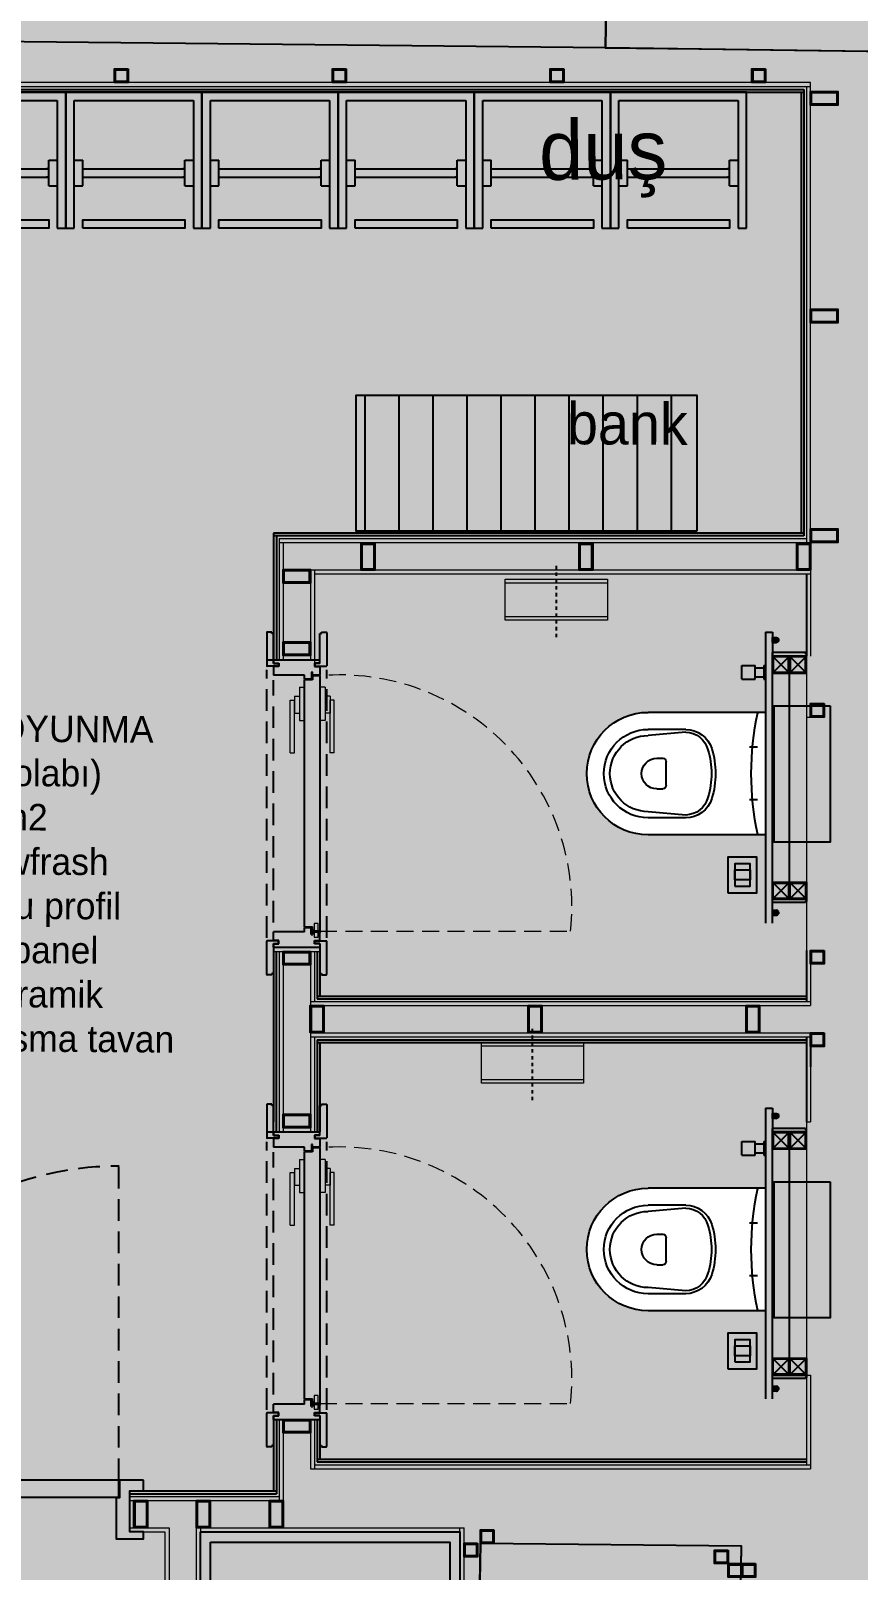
# Model space of a CAD drawing. Header units: millimetres. Extents: x 17474 to 44983, y -1049 to 14585.
# Drawn here: x 18940.1 to 19183.2, y 2211.2 to 2663.6 of the extents above; entities that cross this region are included whole.
import ezdxf

# ---------------------------------------------------------------- set-up
doc = ezdxf.new("R2010")
doc.units = ezdxf.units.MM
doc.set_wipeout_variables(frame=1)
for name, pattern in [('101_Restaurant Ground Floor$0$ABOVE', [0.4, 0.2, -0.2]), ('DASHED', [19.05, 12.7, -6.35]), ('DASHED2', [0.375, 0.25, -0.125]), ('kesik cizgi', [9.525, 6.35, -3.175])]:
    doc.linetypes.add(name, pattern=pattern)
for name, color, linetype, lineweight in [('AHŞAP1', 32, 'Continuous', 40), ('beyaz', 251, 'Continuous', 13), ('INT-AQUAPANEL', 255, 'Continuous', 13), ('INT-ARMATUR', 57, 'Continuous', 13), ('INT-DASH', 251, 'DASHED2', 13), ('INT-DR-HNDL', 252, 'Continuous', 9)]:
    doc.layers.add(name, color=color, linetype=linetype, lineweight=lineweight)
for name, color, linetype in [('DOOR-YOO', 43, 'Continuous'), ('DUVARIC', 254, 'Continuous'), ('INT-AHŞAP', 34, 'Continuous'), ('INT-ELE-5', 65, 'Continuous'), ('INT-FF&E-FRN', 65, 'Continuous'), ('INT-HATCH-3', 252, 'Continuous'), ('INT-KAPI', 249, 'Continuous'), ('INT-MDF', 230, 'Continuous'), ('INT-PROFİL', 160, 'Continuous'), ('KOLON', 2, 'Continuous'), ('mozaik', 32, 'Continuous'), ('NOKTA', 7, 'Continuous'), ('TEFRIS-HAREKETLI', 118, 'Continuous'), ('TEFRIS-HAREKETLI_OGE', 54, 'Continuous'), ('TEFRIS-SABIT_OGE', 7, 'Continuous'), ('TXT-YOO', 7, 'Continuous'), ('WALL CERAMIC-YOO', 30, 'Continuous')]:
    doc.layers.add(name, color=color, linetype=linetype)
doc.styles.add('MEKAN', font='stylu.ttf', dxfattribs={"height": 13})

# ---------------------------------------------------------------- blocks, each defined once
blk = doc.blocks.new('y787-plan')
at = {"layer": 'mozaik'}
h = blk.add_hatch(color=8, dxfattribs=at)
h.set_gradient(color1=(125, 125, 125), color2=(214, 214, 214), rotation=90, centered=1, tint=0.86, name='CYLINDER')
h.paths.add_polyline_path([(-1807.59, -4692.77), (-1817.59, -4692.77), (-1817.59, -4722.77), (-1807.59, -4722.77)])
h.paths.add_polyline_path([(-1806.59, -4692.77), (-1807.59, -4692.77), (-1807.59, -4722.77), (-1806.59, -4722.77)])
h.paths.add_polyline_path([(-1817.59, -4692.77), (-1818.59, -4692.77), (-1818.59, -4722.77), (-1817.59, -4722.77)])
at = {"layer": 'INT-ARMATUR'}
for p, q in [((-1817.59, -4692.77), (-1817.59, -4722.77)), ((-1807.59, -4722.77), (-1807.59, -4692.77))]:
    blk.add_line(p, q, dxfattribs=at)
blk.add_lwpolyline([(-1806.59, -4722.77), (-1806.59, -4692.77), (-1818.59, -4692.77), (-1818.59, -4722.77)], close=True, dxfattribs=at)
at = {"layer": 'INT-HATCH-3', "linetype": '101_Restaurant Ground Floor$0$ABOVE', "ltscale": 5}
blk.add_line((-1801.59, -4707.77), (-1823.59, -4707.77), dxfattribs=at)
blk = doc.blocks.new('WEQEQWEQWE')
at = {"layer": 'TEFRIS-HAREKETLI_OGE'}
for p, q in [((40, 40), (0, 40)), ((0, 40), (0, 0)), ((2.5, 37.5), (40, 37.5)), ((2.5, 2.5, 0), (2.5, 37.5)), ((20, 35), (20, 37.5)), ((27.5, 35), (27.5, 37.5)), ((40, 37.5), (40, 40)), ((27.5, 35), (20, 35)), ((22.5, 35), (22.5, 34.37)), ((22.5, 25.62), (22.5, 35)), ((22.5, 29.68, 0), (22.5, 35, 0)), ((25, 35), (25, 34.37)), ((25, 26.04), (25, 35)), ((25, 29.68, 0), (25, 35, 0)), ((22.5, 22.79, 0), (22.5, 27.68, 0)), ((25, 22.65, 0), (25, 27.68, 0)), ((22.5, 5, 0), (22.5, 23.41, 0)), ((25, 5, 0), (25, 22.81, 0)), ((27.5, 5, 0), (20, 5, 0)), ((20, 2.5, 0), (20, 5, 0)), ((27.5, 2.5, 0), (27.5, 5, 0)), ((0, 0, 0), (40, 0, 0)), ((40, 2.5, 0), (2.5, 2.5, 0)), ((40, 0, 0), (40, 2.5, 0))]:
    blk.add_line(p, q, dxfattribs=at)
blk.add_lwpolyline([(40, 5), (37.5, 5), (37.5, 35), (40, 35)], close=True, dxfattribs=at)
blk = doc.blocks.new('dfdf')
at = {"layer": 'INT-ELE-5'}
blk.add_lwpolyline([(12461.72, 7208.66), (12421.72, 7208.66), (12421.72, 7192.16), (12461.72, 7192.16)], close=True, dxfattribs=at)
blk.add_wipeout([(12459.83, 7189.66), (12459.83, 7155.16), (12459.21, 7150.48), (12457.35, 7146.05), (12454.56, 7142.43), (12450.91, 7139.62), (12446.42, 7137.75), (12441.83, 7137.16), (12437.16, 7137.77), (12432.7, 7139.65), (12430.07, 7141.53), (12429.1, 7142.43), (12426.39, 7145.9), (12424.45, 7150.45), (12423.83, 7155.16), (12423.83, 7189.66)]).translate(0, 0, 0.04).dxf.layer = 'INT-ELE-5'
for p, q in [((12423.83, 7189.66), (12423.83, 7155.16)), ((12459.83, 7189.66), (12459.83, 7155.16)), ((12434.08, 7187.28), (12434.08, 7184.92)), ((12449.58, 7187.28), (12449.58, 7184.92)), ((12428.83, 7166.21), (12428.83, 7155.16)), ((12429.65, 7166.24), (12430.63, 7155.16)), ((12454, 7166.24), (12453.03, 7155.16)), ((12454.83, 7166.21), (12454.83, 7155.16)), ((12437.33, 7157.73), (12437.33, 7159.46)), ((12438.33, 7160.46), (12445.33, 7160.46)), ((12446.33, 7157.73), (12446.33, 7159.46))]:
    blk.add_line(p, q, dxfattribs=at)
for centre, radius, start, end in [((12424.63, 7187), 0.8, 150, 180), ((12441.83, 7269.47), 84, 257.7012, 282.2988), ((12459.03, 7187), 0.8, 0, 30), ((12436.83, 7166.21), 8, 107.1046, 180), ((12436.45, 7166.1), 6.8, 103.8067, 178.841), ((12441.83, 7149.96), 25, 90, 107.1046), ((12441.83, 7149.96), 23.8, 90, 107.1046), ((12441.83, 7149.96), 25, 72.8954, 90), ((12441.83, 7149.96), 23.8, 72.8954, 90), ((12447.21, 7166.1), 6.8, 1.159, 76.1933), ((12446.83, 7166.21), 8, 0, 72.8954), ((12438.33, 7159.46), 1, 90, 180), ((12441.83, 7157.73), 4.5, 180, 270), ((12441.83, 7157.73), 4.5, 270, 0), ((12445.33, 7159.46), 1, 0, 90), ((12441.83, 7155.16), 18, 180, 270), ((12441.83, 7155.16), 13, 180, 270), ((12441.83, 7155.16), 11.2, 180, 270), ((12441.83, 7155.16), 18, 270, 0), ((12441.83, 7155.16), 13, 270, 0), ((12441.83, 7155.16), 11.2, 270, 0)]:
    blk.add_arc(centre, radius, start, end, dxfattribs=at)
blk = doc.blocks.new('floresan')
for p, q in [((-3.48, 0.54), (-3.57, 0.58)), ((-0.1, 1.4), (-2.44, 1.49)), ((-2.3, -1.7), (-2.3, 1.7)), ((-0.7, -1.42), (-0.7, 1.42)), ((-0.55, -1.42), (-0.55, 1.42)), ((-0.4, -1.41), (-0.4, 1.41)), ((-0.25, -1.41), (-0.25, 1.41)), ((-0.1, 0), (-4.27, 0)), ((-3.48, -0.54), (-3.57, -0.58)), ((-0.1, -1.4), (-2.44, -1.49))]:
    blk.add_line(p, q)
blk.add_lwpolyline([(0, -1.5), (0, 1.5), (-0.1, 1.5), (-0.1, -1.5)], close=True)
for radius in [1.1, 1.08]:
    blk.add_circle((-2.3, 0), radius)
for centre, radius, start, end in [((-3.53, 0.67), 0.1, 151.27964, 245.37568), ((-2.3, 0), 1.5, 95.31304, 151.27964), ((-3.44, 0.63), 0.1, 245.37568, 330.96396), ((-2.3, 0), 1.2, 209.03604, 150.96396), ((-3.53, -0.67), 0.1, 114.62432, 208.72036), ((-2.3, 0), 1.5, 208.72036, 264.68696), ((-3.44, -0.63), 0.1, 29.03604, 114.62432)]:
    blk.add_arc(centre, radius, start, end)
blk = doc.blocks.new('50x50')
at = {"ltscale": 5}
blk.add_lwpolyline([(1949.62, 1663.94), (1954.62, 1663.94), (1954.62, 1658.94), (1949.62, 1658.94)], close=True, dxfattribs=at)
for points in [[(1949.62, 1663.94), (1954.62, 1658.94)], [(1949.62, 1658.94), (1954.62, 1663.94)]]:
    blk.add_lwpolyline(points, dxfattribs=at)
blk.add_lwpolyline([(1950.37, 1663.69), (1953.87, 1663.69, -0.414214), (1954.37, 1663.19), (1954.37, 1659.69, -0.414214), (1953.87, 1659.19), (1950.37, 1659.19, -0.414214), (1949.87, 1659.69), (1949.87, 1663.19, -0.414214)], format="xyb", close=True, dxfattribs=at)
blk = doc.blocks.new('fddfdf')
at = {"linetype": 'ByBlock'}
for p, q in [((0, 2), (0, -2)), ((0.5, 2), (0, 2)), ((0.5, 2), (0.5, -2)), ((3, 1.3), (0.5, 1.3)), ((7, 2), (3, 2)), ((3, -2), (3, 2)), ((7, -2), (7, 2)), ((0.5, -2), (0, -2)), ((3, -1.3), (0.5, -1.3)), ((7, -2), (3, -2))]:
    blk.add_line(p, q, dxfattribs=at)
blk = doc.blocks.new('klozet')
at = {"layer": 'INT-AQUAPANEL'}
for p, q in [((22689.59, -20208.72, -0.43), (22689.59, -20208.72, -0.43)), ((22760.03, -20209.19, -0.43), (22760.03, -20209.19, -0.43))]:
    blk.add_line(p, q, dxfattribs=at)
at = {"layer": 'INT-FF&E-FRN', "elevation": -0.14}
for points in [[(22754.1, -20222.25), (22754.1, -20213.75), (22743.6, -20213.75), (22743.6, -20222.25)], [(22752.1, -20220.25), (22752.1, -20215.75), (22745.6, -20215.75), (22745.6, -20220.25)], [(22747.32, -20215.75), (22750.27, -20215.75), (22750.27, -20220.25), (22747.32, -20220.25)]]:
    blk.add_lwpolyline(points, close=True, dxfattribs=at)
at = {"layer": 'INT-MDF', "ltscale": 0.8}
for p, q in [((22677.49, -20211.19, -0.43), (22677.49, -20209.19, -0.42)), ((22677.49, -20209.19, -0.42), (22683.49, -20209.19, -0.24))]:
    blk.add_line(p, q, dxfattribs=at)
at = {"layer": 'INT-MDF', "ltscale": 0.8, "elevation": -0.24}
for points in [[(22683.49, -20199.47), (22683.49, -20209.19), (22684.49, -20209.19), (22684.49, -20199.17), (22683.79, -20199.17), (22683.79, -20199.47), (22683.49, -20199.47)], [(22756.95, -20199.47), (22756.95, -20209.19), (22755.95, -20209.19), (22755.95, -20199.17), (22756.65, -20199.17), (22756.65, -20199.47), (22756.95, -20199.47)]]:
    blk.add_lwpolyline(points, dxfattribs=at)
at = {"layer": 'INT-FF&E-FRN', "extrusion": (0, 0, -1), "zscale": -1}
blk.add_blockref('dfdf', (-35160.87, -27400.85, 0.46), dxfattribs=at)
at = {"layer": 'INT-FF&E-FRN', "xscale": -1, "rotation": 90}
blk.add_blockref('fddfdf', (22689.3, -20211.19, -0.43), dxfattribs=at)
at = {"layer": 'INT-MDF', "yscale": 0.5, "zscale": 0.5}
for p, xscale, rotation in [((22679.78, -20209.19, -0.24), -0.5, 89.99997387941478), ((22759.91, -20209.19, -0.24), 0.5, 270.000026120585)]:
    blk.add_blockref('floresan', p, dxfattribs=dict(at, xscale=xscale, rotation=rotation))
at = {"layer": 'INT-PROFİL', "xscale": -1, "rotation": 90}
for p in [(24348.43, -18249.55, -0.24), (24348.43, -18254.57, -0.61)]:
    blk.add_blockref('50x50', p, dxfattribs=at)
at = {"layer": 'INT-PROFİL', "rotation": 270}
for p in [(21092.01, -18249.55, -0.24), (21092.01, -18254.57, -0.61)]:
    blk.add_blockref('50x50', p, dxfattribs=at)
at = {"layer": 'INT-MDF', "ltscale": 0.8}
for p, q in [((22677.49, -20211.19, -0.43), (22762.95, -20211.19, -0.43)), ((22762.95, -20209.19, -0.42), (22683.49, -20209.19, -0.42))]:
    blk.add_line(p, q, dxfattribs=at)
at = {"layer": 'INT-PROFİL'}
blk.add_line((22750.95, -20204.17, -0.05), (22689.49, -20204.17, -0.05), dxfattribs=at)
blk = doc.blocks.new('xx')
at = {"layer": 'INT-DR-HNDL'}
for p, q in [((2119.85, 3463.03), (2128.13, 3463.03)), ((2119.85, 3463.03), (2119.85, 3460.53)), ((2147.61, 3465.03), (2121.81, 3465.03)), ((2121.81, 3465.03), (2121.81, 3463.03)), ((2147.61, 3463.03), (2121.81, 3463.03)), ((2128.13, 3463.03), (2128.13, 3460.53)), ((2147.61, 3465.03), (2147.61, 3463.03)), ((2115.45, 3460.53), (2131.73, 3460.53)), ((2115.45, 3460.53), (2115.45, 3458.03)), ((2115.45, 3458.03), (2131.73, 3458.03)), ((2115.45, 3458.03), (2131.73, 3458.03)), ((2131.73, 3460.53), (2131.73, 3458.03))]:
    blk.add_line(p, q, dxfattribs=at)
blk = doc.blocks.new('wckpıy1')
at = {"layer": 'AHŞAP1'}
for p, q in [((-11.8, -10.79, 0.08), (-13.8, -10.79, 0.08)), ((-11.8, -10.79, 0.08), (-13.8, -10.79, 0.08)), ((-12.5, -10.49, 0.08), (-11.8, -10.49, 0.08)), ((-12.5, -10.49, 0.08), (-11.8, -10.49, 0.08)), ((-11.8, -10.49, 0.08), (-11.8, -10.79, 0.08))]:
    blk.add_line(p, q, dxfattribs=at)
at = {"layer": 'beyaz'}
for p, q in [((-88.7, -10.71, 0.08), (-88.76, -10.71, 0.08)), ((-88.76, -10.79, 0.08), (-88.76, -10.71, 0.08)), ((-86.9, -10.79, 0.08), (-88.76, -10.79, 0.08)), ((-88.7, -10.71, 0.08), (-88.57, -10.56, 0.08)), ((-88.57, -10.56, 0.08), (-88.57, -10.71, 0.08)), ((-88.5, -10.71, 0.08), (-88.57, -10.71, 0.08)), ((-88.5, -10.71, 0.08), (-88.37, -10.56, 0.08)), ((-88.37, -10.56, 0.08), (-88.37, -10.71, 0.08)), ((-87.82, -10.71, 0.08), (-88.37, -10.71, 0.08)), ((-86.94, -10.72, 0.08), (-87.7, -10.72, 0.08)), ((-13.7, -10.79, 0.08), (-11.84, -10.79, 0.08)), ((-13.66, -10.72, 0.08), (-12.89, -10.72, 0.08)), ((-12.78, -10.71, 0.08), (-12.23, -10.71, 0.08)), ((-12.1, -10.71, 0.08), (-12.23, -10.56, 0.08)), ((-12.23, -10.56, 0.08), (-12.23, -10.71, 0.08)), ((-12.1, -10.71, 0.08), (-12.03, -10.71, 0.08)), ((-11.9, -10.71, 0.08), (-12.03, -10.56, 0.08)), ((-12.03, -10.56, 0.08), (-12.03, -10.71, 0.08)), ((-11.9, -10.71, 0.08), (-11.84, -10.71, 0.08)), ((-11.84, -10.79, 0.08), (-11.84, -10.71, 0.08))]:
    blk.add_line(p, q, dxfattribs=at)
for centre, radius, start, end in [((-87.32, -10.93, 0.08), 0.542, 15.0339, 155.5028), ((-87.32, -10.88, 0.08), 0.416, 23.6898, 156.3102), ((-13.28, -10.93, 0.08), 0.542, 24.4972, 164.9661), ((-13.28, -10.88, 0.08), 0.416, 23.6898, 156.3102)]:
    blk.add_arc(centre, radius, start, end, dxfattribs=at)
at = {"layer": 'INT-AHŞAP'}
for p, q in [((-100.6, -7.79, 0.03), (-100.6, -6.39, 0.03)), ((-100.2, -7.79, 0.03), (-100.6, -7.79, 0.03)), ((-100.5, -6.29, 0.03), (-90.7, -6.29, 0.03)), ((-100.2, -8.29, 0.03), (-100.2, -7.79, 0.03)), ((-91.4, -8.29, 0.03), (-100.2, -8.29, 0.03)), ((-94.42, -8.29, -0.02), (-94.42, -8.29, -0.02)), ((-92.5, -23.75, 0.09), (-92.5, -8.29, 0.03)), ((-91.5, -8.29, 0.03), (-91.5, -9.89, 0.03)), ((-91.4, -8.29, 0.03), (-91.4, -9.69, 0.03)), ((-90.6, -9.69, 0.03), (-90.6, -6.39, 0.03)), ((-90.5, -9.89, 0.03), (-90.5, -8.29, 0.03)), ((-90.5, -8.29, 0.03), (-88, -8.29, 0.03)), ((-88, -8.29, 0.03), (-88, -8.29, 0.03)), ((-88, -8.29, 0.08), (-88, -10.49, 0.09)), ((-87.8, -8.29, 0.03), (-12.7, -8.29, 0.03)), ((-87.8, -8.29, 0.08), (-87.8, -10.29, 0.08)), ((-87.8, -8.29, 0.08), (-87.8, -10.49, 0.08)), ((-12.7, -8.29, 0.03), (-12.7, -10.49, 0.03)), ((-10, -8.29, 0.03), (-12.5, -8.29, 0.03)), ((-12.5, -8.29, 0.03), (-12.2, -8.29, 0.03)), ((-12.5, -10.49, 0.03), (-12.5, -8.29, 0.03)), ((-10, -9.89, 0.03), (-10, -8.29, 0.03)), ((-9.9, -9.69, 0.03), (-9.9, -6.39, 0.03)), ((0, -6.29, 0.03), (-9.8, -6.29, 0.03)), ((-9.1, -8.29, 0.03), (-0.3, -8.29, 0.03)), ((-9.1, -8.29, 0.03), (-9.1, -9.69, 0.03)), ((-9, -8.29, 0.03), (-9, -9.89, 0.03)), ((-8, -21.89, 0.12), (-8, -8.29, 0.03)), ((-0.3, -8.29, 0.03), (-0.3, -7.79, 0.03)), ((-0.3, -7.79, 0.03), (0.1, -7.79, 0.03)), ((0.1, -7.79, 0.03), (0.1, -6.39, 0.03)), ((-91.5, -9.89, 0.03), (-90.5, -9.89, 0.03)), ((-91.3, -9.79, 0.03), (-90.7, -9.79, 0.03)), ((-88, -10.49, 0.08), (-88.8, -10.49, 0.08)), ((-88.8, -10.49, 0.08), (-88.8, -10.79, 0.08)), ((-88.8, -10.79, 0.08), (-86.8, -10.79, 0.08)), ((-88.1, -10.79, 0.08), (-86.9, -10.79, 0.08)), ((-87.6, -12.79, 0.15), (-88, -12.79, 0.09)), ((-88, -12.79, 0.09), (-88, -21.89, 0.17)), ((-87.9, -10.79, 0.08), (-86.8, -10.79, 0.08)), ((-87.8, -10.49, 0.08), (-86.6, -10.49, 0.08)), ((-86.8, -12.79, 0.14), (-87.6, -12.79, 0.15)), ((-86.8, -10.79, 0.08), (-86.8, -12.79, 0.08)), ((-86.6, -10.49, 0.08), (-86.6, -12.79, 0.08)), ((-14, -12.79, 0.03), (-86.6, -12.79, 0.14)), ((-14, -12.79, 0.03), (-14, -10.49, 0.08)), ((-12.7, -10.49, 0.08), (-14, -10.49, 0.08)), ((-14, -12.79, 0.03), (-14, -10.79, 0.03)), ((-14, -12.79, 0.03), (-14, -10.79, 0.03)), ((-13.8, -12.79, 0.03), (-13.8, -10.79, 0.03)), ((-12.7, -10.79, 0.08), (-13.8, -10.79, 0.08)), ((-12.5, -12.79, 0.07), (-13.8, -12.79, 0.03)), ((-13.3, -10.49, 0.08), (-12.7, -10.49, 0.08)), ((-12.5, -12.79, 0.09), (-12.5, -21.89, 0.17)), ((-12.5, -12.79, 0.07), (-12.5, -12.79, 0.03)), ((-9, -9.89, 0.03), (-10, -9.89, 0.03)), ((-9.2, -9.79, 0.03), (-9.8, -9.79, 0.03)), ((-100.2, -22.39, 0.07), (-100.6, -22.39, 0.07)), ((-100.6, -22.39, 0.07), (-100.6, -23.79, 0.07)), ((-91.4, -21.89, 0.12), (-100.2, -21.89, 0.1)), ((-100.2, -21.89, 0.07), (-100.2, -22.39, 0.07)), ((-92.5, -21.89, 0.12), (-91.5, -21.89, 0.12)), ((-91.5, -20.39, 0.12), (-90.5, -20.39, 0.12)), ((-91.5, -21.89, 0.12), (-91.5, -20.39, 0.12)), ((-91.5, -20.39, 0.12), (-90.5, -20.39, 0.12)), ((-91.4, -21.89, 0.12), (-91.4, -20.59, 0.12)), ((-91.3, -20.49, 0.12), (-90.7, -20.49, 0.12)), ((-90.6, -20.49, 0.07), (-90.6, -23.79, 0.07)), ((-90.5, -20.39, 0.12), (-90.5, -21.89, 0.12)), ((-90.5, -21.89, 0.12), (-88, -21.89, 0.17)), ((-10, -21.89, 0.12), (-12.5, -21.89, 0.17)), ((-9, -20.39, 0.12), (-10, -20.39, 0.12)), ((-9, -20.39, 0.12), (-10, -20.39, 0.12)), ((-10, -20.39, 0.12), (-10, -21.89, 0.12)), ((-9.9, -20.59, 0.12), (-9.9, -23.79, 0.12)), ((-9.2, -20.49, 0.12), (-9.8, -20.49, 0.12)), ((-9.1, -21.89, 0.12), (-9.1, -20.59, 0.12)), ((-9.1, -21.89, 0.12), (-0.3, -21.89, 0.1)), ((-9, -21.89, 0.12), (-9, -20.39, 0.12)), ((-8, -21.89, 0.12), (-9, -21.89, 0.12)), ((-0.3, -21.89, 0.07), (-0.3, -22.39, 0.07)), ((-0.3, -22.39, 0.07), (0.1, -22.39, 0.07)), ((0.1, -22.39, 0.07), (0.1, -23.79, 0.07)), ((-100.5, -23.89, 0.07), (-90.7, -23.89, 0.12)), ((0, -23.89, 0.07), (-9.8, -23.89, 0.12))]:
    blk.add_line(p, q, dxfattribs=at)
at = {"layer": 'INT-AHŞAP', "color": 8, "linetype": 'kesik cizgi'}
for points, elevation in [([(-10.8, -6.29), (-89.53, -6.3)], 0.03), ([(-15.3, -21.89), (-86.53, -21.89)], 0.15), ([(-10.8, -23.89), (-89.53, -23.89)], 0.1)]:
    blk.add_lwpolyline(points, dxfattribs=dict(at, elevation=elevation))
at = {"layer": 'INT-AHŞAP'}
for centre, radius, start, end in [((-100.5, -6.39, 0.03), 0.1, 90, 180), ((-90.7, -6.39, 0.03), 0.1, 0, 90), ((-9.8, -6.39, 0.03), 0.1, 90, 180), ((0, -6.39, 0.03), 0.1, 0, 90), ((-91.3, -9.69, 0.03), 0.1, 180, 270), ((-90.7, -9.69, 0.03), 0.1, 270, 0), ((0.1, -8.79, 0.08), 88, 181.3023, 181.3024), ((0.2, -8.49, 0.08), 88, 181.3023, 181.3024), ((0.3, -8.79, 0.08), 88, 181.3023, 181.3024), ((-100.8, -8.49, 0.08), 88, 358.6976, 358.6977), ((-9.8, -9.69, 0.03), 0.1, 180, 270), ((-9.2, -9.69, 0.03), 0.1, 270, 0), ((-91.3, -20.59, 0.12), 0.1, 90, 180), ((-90.7, -20.59, 0.12), 0.1, 0, 90), ((-9.8, -20.59, 0.12), 0.1, 90, 180), ((-9.2, -20.59, 0.12), 0.1, 0, 90), ((-100.5, -23.79, 0.07), 0.1, 180, 270), ((-90.71, -23.78, 0.12), 0.111, 275.4153, 357.7596), ((-90.7, -23.79, 0.07), 0.1, 270, 0), ((-9.79, -23.78, 0.12), 0.111, 182.2404, 264.5847), ((0, -23.79, 0.07), 0.1, 270, 0)]:
    blk.add_arc(centre, radius, start, end, dxfattribs=at)
at = {"layer": 'INT-DASH', "linetype": 'DASHED2', "ltscale": 20}
blk.add_line((-12.7, -8.29, 0.03), (-12.7, 65.34, 0), dxfattribs=at)
at = {"layer": 'INT-DASH', "linetype": 'DASHED2', "ltscale": 40, "elevation": 0}
blk.add_lwpolyline([(-10.96, -9.94), (-10.96, -8.85), (-14.96, -8.85), (-14.96, -9.94)], close=True, dxfattribs=at)
at = {"layer": 'INT-DASH', "linetype": 'DASHED2', "ltscale": 20}
blk.add_arc((-19.83, -2.5, -0.08), 68.21, 83.9981, 184.8703, dxfattribs=at)
at = {"layer": 'INT-DR-HNDL', "xscale": 0.6, "yscale": 0.6, "zscale": 0.6}
blk.add_blockref('xx', (-1353.66, -2083.11, 0.03), dxfattribs=at)
at = {"layer": 'INT-DR-HNDL', "xscale": -0.6, "yscale": 0.6, "zscale": 0.6, "rotation": 180}
blk.add_blockref('xx', (-1353.66, 2062.02, 0.14), dxfattribs=at)
blk = doc.blocks.new('profil')
at = {"layer": 'INT-PROFİL'}
for points in [[(3524.77, 6983.36), (3528.77, 6983.36), (3528.77, 6979.36), (3524.77, 6979.36)], [(3525.07, 6983.06), (3528.47, 6983.06), (3528.47, 6979.66), (3525.07, 6979.66)]]:
    blk.add_lwpolyline(points, close=True, dxfattribs=at)
blk = doc.blocks.new('wc kapı')
at = {"layer": 'DOOR-YOO', "linetype": 'DASHED', "ltscale": 0.5, "extrusion": (-4.70698e-22, -8.54121e-07, 1), "elevation": 0.22}
blk.add_lwpolyline([(6468.74, 6716.35), (6468.74, 6808.7)], dxfattribs=at)
at = {"layer": 'DOOR-YOO', "extrusion": (-4.70698e-22, -8.54121e-07, 1), "elevation": 0.22}
for points in [[(6542.79, 6720.85), (6552.54, 6720.85, -0.414214), (6553.04, 6720.35), (6553.04, 6717.35), (6554.54, 6717.35), (6554.54, 6720.35, 0.414214), (6552.54, 6722.35), (6542.79, 6722.35, 1)], [(6542.79, 6705.85), (6552.54, 6705.85, 0.185242), (6553.04, 6707.35), (6553.04, 6710.35), (6554.54, 6710.35), (6554.54, 6707.35, -0.261972), (6552.54, 6703.35), (6542.79, 6703.35, -0.6)]]:
    blk.add_lwpolyline(points, format="xyb", close=True, dxfattribs=at)
for points in [[(6461.54, 6716.35), (6468.54, 6716.35), (6468.54, 6711.15), (6469.54, 6711.15), (6469.54, 6699.1), (6461.54, 6699.1), (6461.54, 6701.15), (6465.54, 6701.15), (6465.54, 6713.15), (6461.54, 6713.15)], [(6468.74, 6716.35), (6561.34, 6716.35), (6561.34, 6711.35), (6468.74, 6711.35)], [(6551.79, 6716.35), (6555.79, 6716.35), (6555.79, 6717.35), (6551.79, 6717.35)], [(6568.54, 6716.35), (6561.54, 6716.35), (6561.54, 6711.15), (6560.54, 6711.15), (6560.54, 6699.1), (6568.54, 6699.1), (6568.54, 6701.15), (6564.54, 6701.15), (6564.54, 6713.15), (6568.54, 6713.15)], [(6551.79, 6711.35), (6555.79, 6711.35), (6555.79, 6710.35), (6551.79, 6710.35)]]:
    blk.add_lwpolyline(points, close=True, dxfattribs=at)
at = {"layer": 'DOOR-YOO', "linetype": 'DASHED', "ltscale": 0.5, "extrusion": (-4.70698e-22, -8.54121e-07, 1)}
blk.add_arc((6468.95, 6716.31, 0.22), 92.39, 0.0255, 90.1482, dxfattribs=at)
blk = doc.blocks.new('40 80 kutu profil')
at = {"layer": 'INT-PROFİL'}
for points in [[(34973.69, 7687.07), (34973.69, 7679.07), (34969.69, 7679.07), (34969.69, 7687.07)], [(34973.39, 7686.77), (34973.39, 7679.37), (34969.99, 7679.37), (34969.99, 7686.77)]]:
    blk.add_lwpolyline(points, close=True, dxfattribs=at)

msp = doc.modelspace()

# ---------------------------------------------------------------- hatches: boundary and pattern name
at = {"layer": 'DUVARIC'}
h = msp.add_hatch(color=256, dxfattribs=at)
h.dxf.hatch_style = 1
h.set_gradient(color1=(138, 178, 188), tint=1)
h.paths.add_polyline_path([(17698.05, 2707.94), (19791.73, 2707.94), (19791.73, 2197.43), (17698.05, 2197.43)])
h = msp.add_hatch(dxfattribs=at)
h.set_pattern_fill('JIS_STN_2.5', color=256, scale=2, angle=-0.33)
h.set_pattern_definition([(44.669988, (-17068.903, -6479.164), (-3.5151114, 3.5558391), []), (44.669988, (-17065.373, -6479.1844), (-3.5151114, 3.5558391), [2.4, -1])])
h.paths.add_polyline_path([(19108.99, 2658.6), (18596.39, 2663.9), (18572.99, 2665.6), (18573.16, 2684.14), (19109.2, 2678.6)])
h = msp.add_hatch(dxfattribs=at)
h.set_pattern_fill('JIS_STN_2.5', color=256, scale=2, angle=-0.5356)
h.set_pattern_definition([(44.464434, (-16561.508, -6356.834), (-3.5023319, 3.568427), []), (44.464434, (-16557.9784, -6356.867), (-3.5023319, 3.568427), [2.4, -1])])
h.paths.add_polyline_path([(19755.19, 2649.6), (19136.36, 2658.22), (19108.99, 2658.51), (19109.2, 2678.59), (19756.06, 2663.98)])
at = {"layer": 'KOLON'}
h = msp.add_hatch(color=250, dxfattribs=at)
h.dxf.hatch_style = 1
h.set_gradient(color1=(51, 51, 51), color2=(91, 91, 91), tint=1)
h.paths.add_polyline_path([(19071.39, 2169.1), (19148.09, 2168.3), (19148.89, 2218.3), (19072.19, 2219.1)])
at = {"layer": 'TEFRIS-SABIT_OGE'}
h = msp.add_hatch(color=25, dxfattribs=at)
h.dxf.hatch_style = 1
h.set_gradient(color1=(141, 104, 78), color2=(87, 71, 56), tint=1)
h.paths.add_polyline_path([(19135.75, 2516.54), (19035.75, 2516.54), (19035.75, 2556.54), (19135.75, 2556.54)])
h = msp.add_hatch(dxfattribs=at)
h.set_pattern_fill('_USER', color=256, scale=10, angle=-90, pattern_type=0)
h.set_pattern_definition([(270, (39398.309, 25491.834), (10, -4e-15), [])])
h.paths.add_polyline_path([(19135.75, 2516.54), (19035.75, 2516.54), (19035.75, 2556.54), (19135.75, 2556.54)])

# ---------------------------------------------------------------- linework, layer by layer
for p, q in [((19167.99, 2504.02), (19167.99, 2479.87)), ((19167.99, 2393.38, 0.41), (19167.99, 2378.32, 0.41)), ((19167.99, 2367.92, 0.41), (19167.99, 2342.98, 0.41)), ((19167.99, 2367.92, 0.41), (19167.99, 2359.14, 0.41)), ((19169.19, 2369.12, 0.41), (19169.19, 2359.14, 0.41))]:
    msp.add_line(p, q)
at = {"layer": 'DUVARIC', "color": 14, "true_color": 0xa30000}
msp.add_line((19755.19, 2649.6), (19108.99, 2658.6), dxfattribs=at)
at = {"layer": 'DUVARIC', "color": 3}
msp.add_line((19110.09, 2437.1), (19124.09, 2437), dxfattribs=at)
at = {"layer": 'DUVARIC'}
for points in [[(19108.99, 2658.6), (18596.39, 2663.9), (18572.99, 2665.6), (18573.16, 2684.14), (19109.2, 2678.6)], [(19755.19, 2649.6), (19136.36, 2658.22), (19108.99, 2658.51), (19109.2, 2678.59), (19756.06, 2663.98)]]:
    msp.add_lwpolyline(points, close=True, dxfattribs=at)
at = {"layer": 'INT-AQUAPANEL'}
for p, q in [((19169.19, 2648.39), (18849.49, 2648.39)), ((18849.49, 2647.19), (19169.19, 2647.19)), ((19155.99, 2648.39), (19154.79, 2648.39)), ((19167.99, 2647.19), (19167.99, 2513.22)), ((19169.19, 2513.22), (19169.19, 2648.39)), ((19013.05, 2514.42, -1.35), (19013.05, 2478.78, -0.4)), ((19013.05, 2514.42), (19167.99, 2514.42)), ((19013.05, 2513.22), (19169.19, 2513.22)), ((19014.25, 2513.22, -1.32), (19014.25, 2478.78, -0.4)), ((19154.79, 2513.22), (19155.99, 2513.22)), ((19022.25, 2505.22), (19169.19, 2505.22)), ((19022.25, 2505.22, -1.11), (19022.25, 2478.78, -0.4)), ((19023.45, 2505.22, -1.11), (19023.45, 2477.58, -0.37)), ((19023.45, 2504.02), (19169.19, 2504.02)), ((19011.46, 2394.28, -0.37), (19025.06, 2394.28, -0.45)), ((19169.19, 2393.38, 0.41), (19169.19, 2377.12, 0.41)), ((19011.46, 2393.08, -0.37), (19025.06, 2393.08, -0.45)), ((19013.05, 2393.08, -1.29), (19013.05, 2340.05, 0.08)), ((19014.25, 2393.08, -1.29), (19014.25, 2340.05, 0.08)), ((19022.25, 2393.08, -1.29), (19022.25, 2377.12, -0.9)), ((19023.45, 2393.08, -1.29), (19023.45, 2378.32, -0.93)), ((19022.25, 2378.32, 0.41), (19169.19, 2378.32, 0.41)), ((19022.25, 2377.12, 0.41), (19169.19, 2377.12, 0.41)), ((19022.25, 2369.12, -0.69), (19022.25, 2340.05, 0.09)), ((19022.25, 2369.12, 0.41), (19169.19, 2369.12, 0.41)), ((19022.25, 2367.92, 0.41), (19169.19, 2367.92, 0.41)), ((19023.45, 2367.92, -0.66), (19023.45, 2340.05, 0.09)), ((19011.46, 2340.05, -0.33), (19025.06, 2340.05, -0.42)), ((19011.46, 2255.55, -0.33), (19025.06, 2255.55, -0.42)), ((19013.06, 2255.55, -0.38), (19013.06, 2231.7, 0.22)), ((19014.26, 2255.55, -0.38), (19014.26, 2231.7, 0.22)), ((19022.26, 2255.55, -0.38), (19022.26, 2241.02, -0.02)), ((19023.46, 2255.55, -0.38), (19023.46, 2241.02, -0.02)), ((19022.26, 2241.02), (19169.19, 2241.02)), ((19023.46, 2242.22), (19169.19, 2242.22)), ((18969.24, 2234.5, 0.02), (18969.24, 2222.5, 0.02)), ((18969.24, 2232.9), (19013.06, 2232.9)), ((18969.24, 2231.7), (19014.26, 2231.7)), ((18970.44, 2231.7, 0.02), (18970.44, 2223.7, 0.02)), ((18969.24, 2223.7, 0.02), (18980.75, 2223.7, 0.02)), ((18969.24, 2222.5, 0.02), (18979.55, 2222.5, 0.02)), ((18979.55, 2222.5, 0), (18979.55, 2101.33, 0)), ((18980.75, 2223.7, 0), (18980.75, 2101.33, 0)), ((18988.75, 2223.7, -0.02), (18988.75, 2006.89, -0.02)), ((18988.75, 2223.7, 0.02), (19067.39, 2223.7, 0.02)), ((18989.95, 2223.7, -0.02), (18989.95, 2006.89, -0.02)), ((18989.95, 2222.5, 0.02), (19066.19, 2222.5, 0.02)), ((19066.19, 2163.1), (19066.19, 2223.7)), ((19067.39, 2164.3), (19067.39, 2223.7))]:
    msp.add_line(p, q, dxfattribs=at)
at = {"layer": 'KOLON', "color": 3}
for p, q in [((19071.39, 2169.1), (19072.19, 2219.1)), ((19148.89, 2218.3), (19072.19, 2219.1)), ((19148.09, 2168.3), (19148.89, 2218.3))]:
    msp.add_line(p, q, dxfattribs=at)
at = {"layer": 'KOLON'}
msp.add_lwpolyline([(19071.39, 2169.1), (19148.09, 2168.3), (19148.89, 2218.3), (19072.19, 2219.1), (19071.39, 2169.1)], dxfattribs=at)
at = {"layer": 'NOKTA', "color": 3}
msp.add_point((19108.99, 2658.6), dxfattribs=at)
at = {"layer": 'TEFRIS-HAREKETLI', "elevation": 0.02}
for points in [[(18989.95, 2222.5), (19066.19, 2222.5), (19066.19, 2163.1), (18989.95, 2163.1)], [(18992.95, 2219.5), (19063.19, 2219.5), (19063.19, 2166.1), (18992.95, 2166.1)]]:
    msp.add_lwpolyline(points, close=True, dxfattribs=at)
at = {"layer": 'TEFRIS-HAREKETLI_OGE', "elevation": 0}
msp.add_lwpolyline([(19135.75, 2516.54), (19035.75, 2516.54), (19035.75, 2556.54), (19135.75, 2556.54)], close=True, dxfattribs=at)
at = {"layer": 'WALL CERAMIC-YOO'}
for p, q in [((18850.29, 2646.39, 0.23), (19167.19, 2646.38, 0.23)), ((18851.09, 2645.59, 0.23), (19167.19, 2645.58, 0.23)), ((19166.39, 2645.58), (19166.39, 2516.02)), ((19167.19, 2646.38), (19167.19, 2515.22)), ((19011.46, 2516.02, -0.37), (19011.46, 2478.78, -0.37)), ((19167.19, 2516.02, 0.23), (19011.46, 2516.02, 0.23)), ((19167.19, 2515.22, 0.23), (19011.46, 2515.22, 0.23)), ((19012.26, 2515.21, -0.37), (19012.26, 2478.78, -0.37)), ((19011.45, 2393.08, -1.29), (19011.45, 2343, 0.01)), ((19012.25, 2393.08, -1.29), (19012.25, 2340.05, 0.08)), ((19024.25, 2393.08, -1.29), (19024.25, 2379.12, -0.95)), ((19025.05, 2393.08, -1.29), (19025.05, 2379.92, -0.97)), ((19024.25, 2379.92, 0.41), (19167.99, 2379.92, 0.41)), ((19024.25, 2379.12, 0.41), (19167.99, 2379.12, 0.41)), ((19024.25, 2367.12, -0.64), (19024.25, 2340.05, 0.09)), ((19024.25, 2367.12, 0.41), (19167.99, 2367.12, 0.41)), ((19024.25, 2366.32, 0.41), (19167.99, 2366.32, 0.41)), ((19025.05, 2366.32, -0.62), (19025.05, 2340.05, 0.09)), ((19011.46, 2255.55, -0.38), (19011.46, 2234.5, 0.15)), ((19012.26, 2255.55, -0.38), (19012.26, 2233.7, 0.17)), ((19024.26, 2255.55, -0.38), (19024.26, 2243.02, -0.07)), ((19025.06, 2255.55, -0.38), (19025.06, 2243.82, -0.09)), ((19024.26, 2243.82), (19167.99, 2243.82)), ((19024.26, 2243.02), (19167.99, 2243.02)), ((18969.24, 2234.5), (19012.26, 2234.5)), ((18969.24, 2233.7), (19012.26, 2233.7))]:
    msp.add_line(p, q, dxfattribs=at)

# ---------------------------------------------------------------- block references
at = {"layer": 'INT-AQUAPANEL'}
for p, rotation in [((26856.26, -32327.91), 89.99999999999997), ((26856.26, -32391.91), 89.99999999999997), ((26856.26, -32456.48), 89.99999999999997), ((11335.18, 37474.95, -0.4), 270), ((11335.18, 37453.72, -0.4), 270), ((11335.18, 37362.77, -0.44), 270), ((53995.93, 10056.2, -0.35), 180), ((54059.93, 10056.2, -0.35), 180), ((54123.93, 10056.2, -0.35), 180), ((11335.18, 37314.94, -0.35), 270), ((26701.33, -32718.14, -0.38), 89.99999999999997), ((53944.13, 9910.78, 0.02), 180), ((53962.47, 9910.78, 0.02), 180), ((53983.95, 9910.78, 0.02), 180)]:
    msp.add_blockref('40 80 kutu profil', p, dxfattribs=dict(at, rotation=rotation))
for p in [(-15932.5, -5173.99), (-15868.5, -5173.99), (-15804.5, -5173.99)]:
    msp.add_blockref('40 80 kutu profil', p, dxfattribs=at)
at = {"layer": 'INT-AQUAPANEL', "xscale": -1}
msp.add_blockref('wc kapı', (25434.77, -4478.64, -0.2), dxfattribs=at)
at = {"layer": 'INT-ARMATUR', "xscale": -1, "rotation": 90.00000000000007}
for p in [(14386.75, 683.82), (14379.72, 547.73, 0.41)]:
    msp.add_blockref('y787-plan', p, dxfattribs=at)
at = {"layer": 'INT-KAPI', "rotation": 270}
for p in [(19033.35, 2386.28, -0.48), (19033.35, 2247.55, -0.45)]:
    msp.add_blockref('wckpıy1', p, dxfattribs=at)
at = {"layer": 'INT-PROFİL', "rotation": 270}
for p in [(11985.38, 6177.17, 0.23), (12049.38, 6177.17, 0.23), (12113.38, 6177.17, 0.23), (12172.63, 6177.17), (12189.83, 5918.15, 0.41), (12189.83, 5893.89, 0.41), (12092.83, 5747.82), (12088.03, 5743.93), (12161.63, 5741.91), (12165.63, 5737.91), (12169.63, 5737.91)]:
    msp.add_blockref('profil', p, dxfattribs=at)
at = {"layer": 'TEFRIS-HAREKETLI_OGE', "extrusion": (0, 0, -1), "xscale": -1, "zscale": -1, "rotation": 90}
for p in [(-18910.39, 2645.59, -0.23), (-18950.39, 2645.59, -0.23), (-18990.39, 2645.59, -0.23), (-19030.39, 2645.59, -0.23), (-19070.39, 2645.59, -0.23), (-19110.39, 2645.59, -0.23)]:
    msp.add_blockref('WEQEQWEQWE', p, dxfattribs=at)

# ---------------------------------------------------------------- texts
at = {"layer": 'TXT-YOO', "style": 'MEKAN'}
for s, insert, char_height, width, attachment_point, rotation in [('duş \\P \\P   ', (19127.04, 2637.49, 0.23), 17.472, 783.7314, 3, 0.3803), ('bank   \\P\\pi25.6887; \\P\\pi19.61827;   ', (19097.69, 2554.36, 0), 12.2304, 57.4478, 1, 359.6197), ('\\pi88.86343;G25\\P\\pi38.49176;BAYAN WC - SOYUNMA\\P\\pi48.27887;(14 personel dolabı) \\P\\pi66.63685;Alan : 17 m2   \\P\\pi50.45728;Döşeme : Flowfrash\\P\\pi37.94073;Duvar: 40*80 kutu profil\\P\\pi54.50574;1.2 cm aqua panel \\P\\pi48.20464;yapıştırıcı + seramik \\P\\pi32.37053;Tavan : Alçıpan Asma tavan\\P\\pi77.02924;h:300cm  \\P\\pi93.90545;   ', (18820.18, 2476.22, 0.07), 7.8, 199.4252, 1, 359.6197)]:
    msp.add_mtext(s, dxfattribs=dict(at, insert=insert, char_height=char_height, width=width, attachment_point=attachment_point, rotation=rotation))

# ---------------------------------------------------------------- next in the draw order: block references
at = {"layer": 'INT-FF&E-FRN', "ltscale": 0.1, "rotation": 270}
for p in [(39367.16, 25164.36, 0.24), (39367.16, 25024.51, 0.24)]:
    msp.add_blockref('klozet', p, dxfattribs=at)

# ---------------------------------------------------------------- next in the draw order: linework, layer by layer
at = {"layer": 'INT-AQUAPANEL'}
for p, q in [((19167.99, 2504.02), (19167.99, 2378.32)), ((19169.19, 2505.22), (19169.19, 2479.87)), ((19167.99, 2461.9, 0), (19169.19, 2461.9, 0)), ((19167.99, 2367.92), (19167.99, 2242.22)), ((19169.19, 2369.12, 0.41), (19169.19, 2342.98, 0.41)), ((19167.99, 2342.98, 0.41), (19169.19, 2342.98, 0.41)), ((19167.99, 2268.56), (19169.19, 2268.56)), ((19169.19, 2268.56), (19169.19, 2241.02))]:
    msp.add_line(p, q, dxfattribs=at)

# ---------------------------------------------------------------- next in the draw order: block references
at = {"layer": 'INT-PROFİL', "rotation": 270}
msp.add_blockref('profil', (12189.83, 5990.67), dxfattribs=at)

doc.saveas('drawing.dxf')
